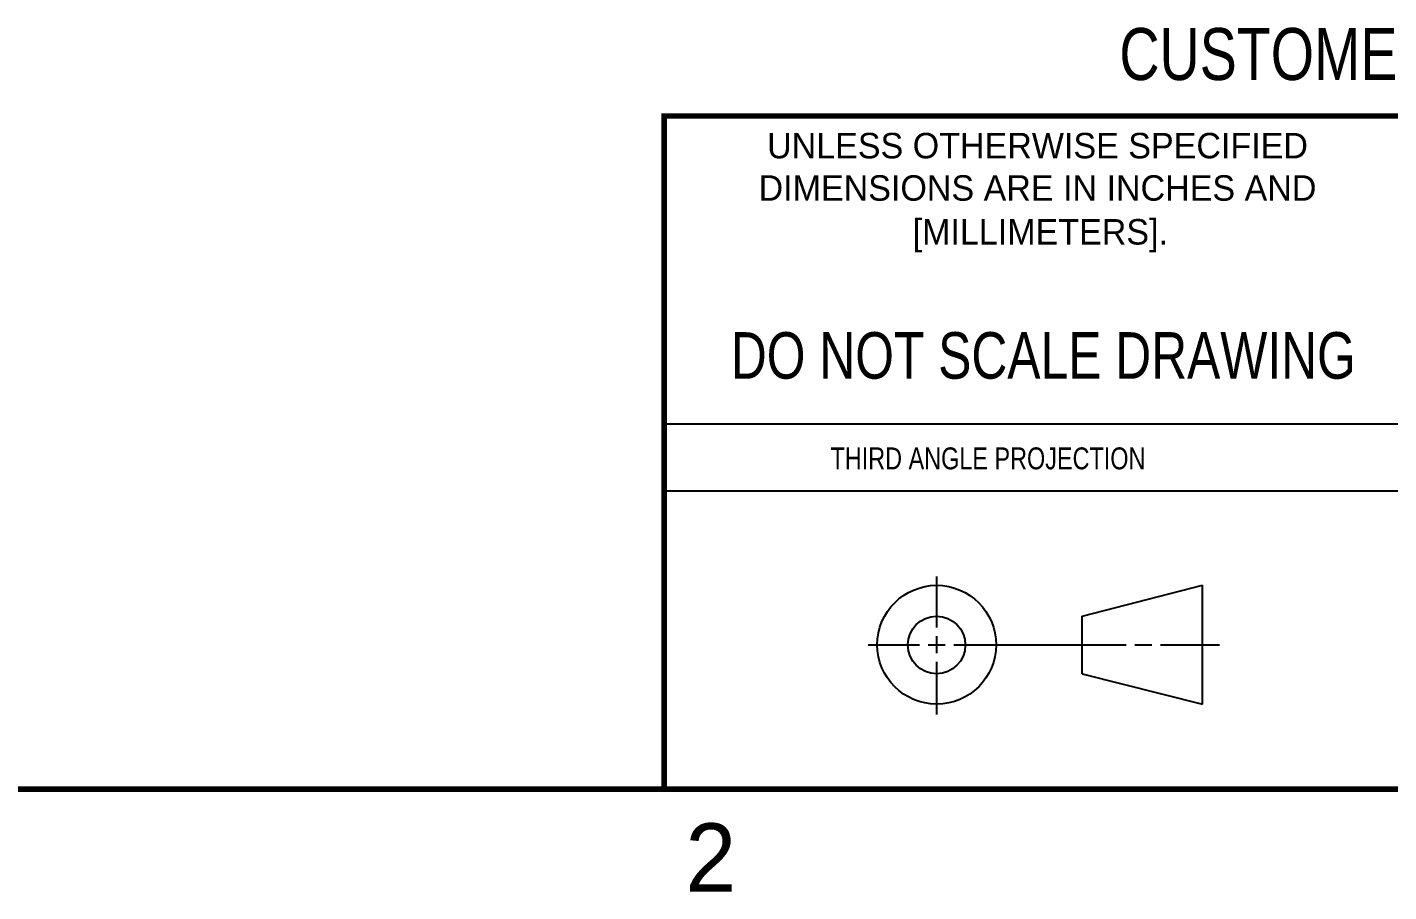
# Model space of a CAD drawing. Header units: inches. Extents: x 0 to 22, y 0 to 17.
# Drawn here: x 11.283 to 16.258, y 0.125 to 3.284 of the extents above; entities that cross this region are included whole.
import ezdxf
from ezdxf.enums import TextEntityAlignment as Align

# ---------------------------------------------------------------- set-up
doc = ezdxf.new("R2010")
doc.units = ezdxf.units.IN
doc.header["$LTSCALE"] = 1.21
doc.header["$MEASUREMENT"] = 0
doc.layers.get('0').update_dxf_attribs({"linetype": 'CONTINUOUS'})
doc.styles.get("Standard").update_dxf_attribs({"font": 'txt', "width": 0.8})

msp = doc.modelspace()

# ---------------------------------------------------------------- linework, layer by layer
at = {"color": 2, "linetype": 'CONTINUOUS'}
for p, q in [((13.61, 1.835), (16.375, 1.835)), ((16.375, 1.5888), (13.61, 1.5888)), ((14.6059, 1.0901), (14.6059, 1.2769)), ((14.6059, 0.9964), (14.6059, 1.0589)), ((14.3557, 1.0276), (14.5434, 1.0276)), ((14.5747, 1.0276), (14.6372, 1.0276)), ((14.6684, 1.0276), (15.2987, 1.0276)), ((15.3299, 1.0276), (15.3924, 1.0276)), ((15.4237, 1.0276), (15.6394, 1.0276)), ((14.6059, 0.7723), (14.6059, 0.9651))]:
    msp.add_line(p, q, dxfattribs=at)
at = {"color": 7, "linetype": 'CONTINUOUS'}
for p, q in [((15.1374, 1.132), (15.5769, 1.2447)), ((15.5769, 0.8105), (15.5769, 1.2447)), ((15.1374, 0.9219), (15.1374, 1.132)), ((15.1374, 0.9219), (15.5769, 0.8105))]:
    msp.add_line(p, q, dxfattribs=at)
at = {"color": 7, "linetype": 'CONTINUOUS', "const_width": 0.02}
for points in [[(13.6, 2.9595), (21.5, 2.96)], [(13.61, 0.5), (13.61, 2.96)], [(0.5, 0.5), (21.5, 0.5)]]:
    msp.add_lwpolyline(points, dxfattribs=at)
at = {"color": 7, "linetype": 'CONTINUOUS'}
for centre, radius in [((14.6059, 1.0276), 0.2171), ((14.6054, 1.0269), 0.105)]:
    msp.add_circle(centre, radius, dxfattribs=at)

# ---------------------------------------------------------------- texts
at = {"color": 7, "linetype": 'CONTINUOUS', "width": 0.8}
for s, height, p in [('CUSTOMER DRAWING', 0.19, (16.3742, 3.0911)), ('DO NOT SCALE DRAWING', 0.17, (14.9953, 1.9998))]:
    msp.add_text(s, height=height, dxfattribs=at).set_placement(p, align=Align.CENTER)
at = {"color": 2, "linetype": 'CONTINUOUS'}
for s, p in [('UNLESS OTHERWISE SPECIFIED', (14.9742, 2.8049)), ('DIMENSIONS ARE IN INCHES AND', (14.9742, 2.6501)), ('[MILLIMETERS].', (14.9844, 2.4899))]:
    msp.add_text(s, height=0.093, dxfattribs=at).set_placement(p, align=Align.CENTER)
at = {"color": 2, "linetype": 'CONTINUOUS', "width": 0.8}
msp.add_text('THIRD ANGLE PROJECTION', height=0.08, dxfattribs=at).set_placement((14.2178, 1.6686))
at = {"color": 2, "linetype": 'CONTINUOUS'}
msp.add_text('2', height=0.25, dxfattribs=at).set_placement((13.6875, 0.125))

doc.saveas('drawing.dxf')
